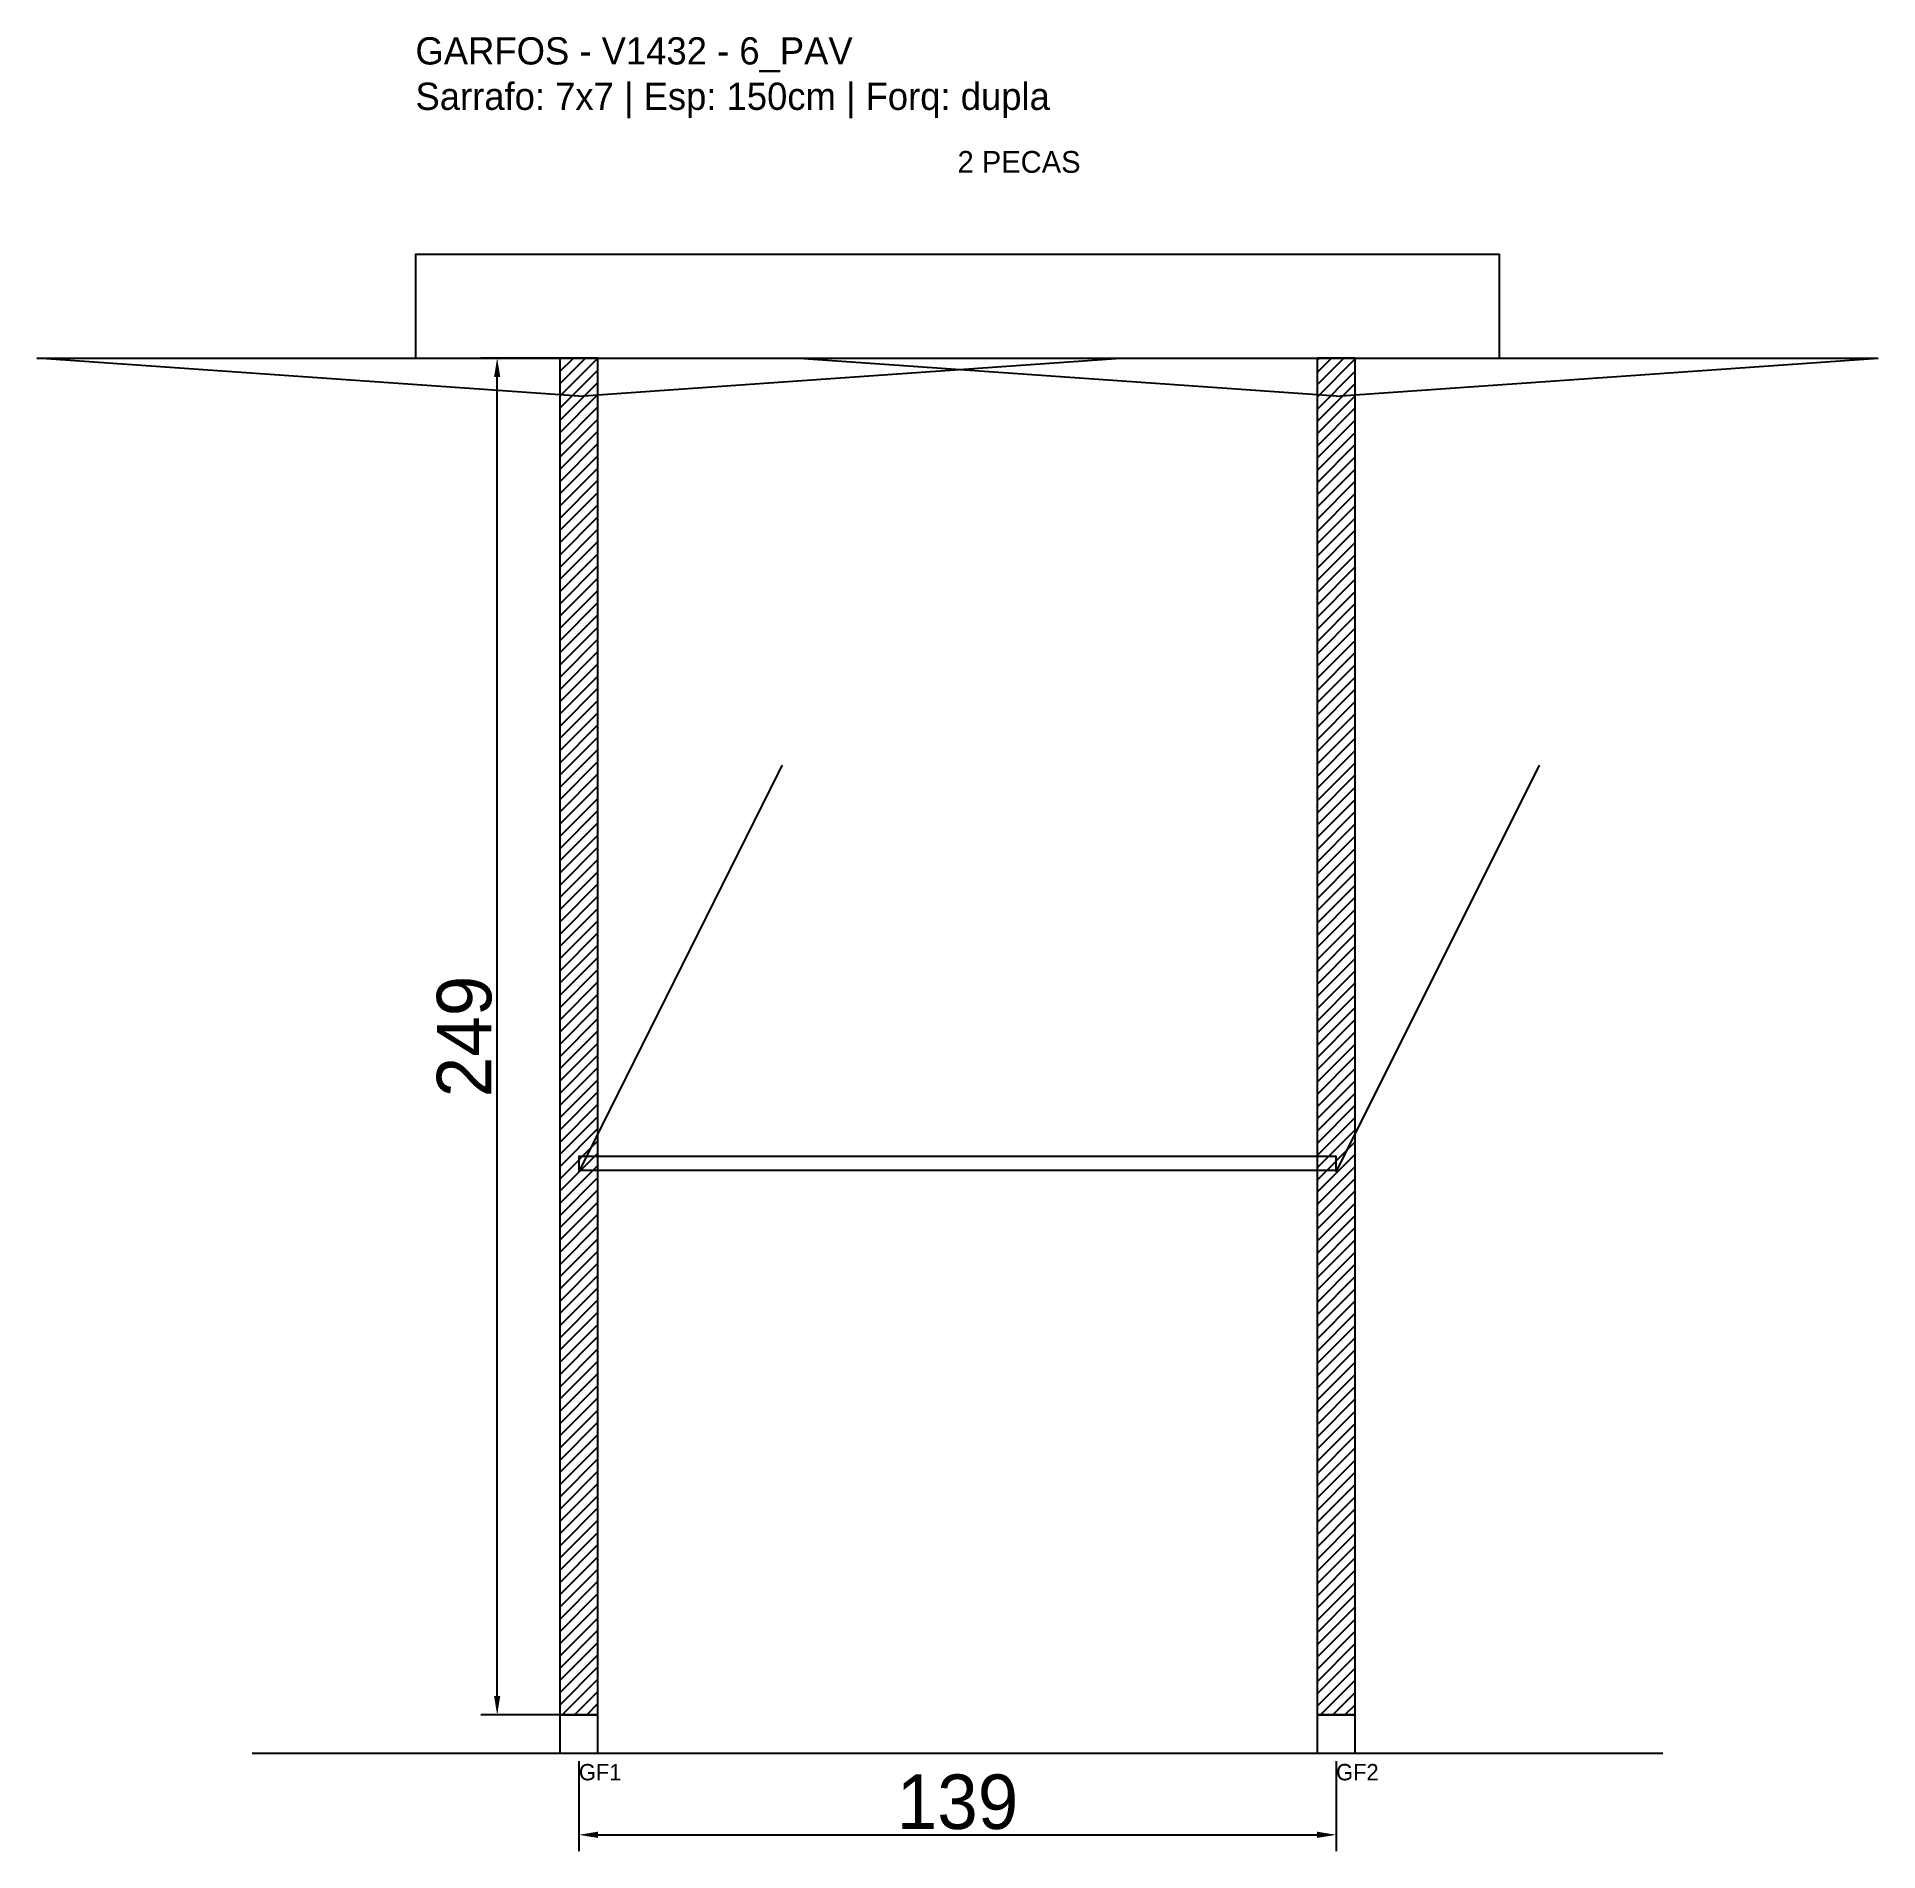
# Model space of a CAD drawing. Header units: metres. Extents: x -70 to 268, y -25 to 308.
import ezdxf

# ---------------------------------------------------------------- set-up
doc = ezdxf.new("R2010")
doc.units = ezdxf.units.M
for name, color, linetype in [('BARRA_ANCORAGEM', 1, 'Continuous'), ('COTA', 241, 'Continuous'), ('GARFOS OK', 3, 'Continuous'), ('NOME DA VIGA', 6, 'Continuous'), ('SARR_7x7', 40, 'Continuous'), ('TIRAS REESCORAMENTO', 252, 'Continuous'), ('VIGAS', 3, 'Continuous')]:
    doc.layers.add(name, color=color, linetype=linetype)
doc.dimstyles.new('EZ DXF', dxfattribs={"dimtxt": 10, "dimasz": 3.5, "dimexe": 3, "dimexo": 1.5, "dimgap": 1, "dimtad": 1, "dimdec": 1, "dimdsep": 46, "dimcen": 2.5, "dimazin": 3, "dimtfac": 1, "dimtmove": 0, "dimatfit": 3})

msp = doc.modelspace()

# ---------------------------------------------------------------- hatches: boundary and pattern name
at = {"layer": 'COTA'}
h = msp.add_hatch(dxfattribs=at)
h.set_pattern_fill('ANSI31', scale=0.5)
h.paths.add_polyline_path([(26.5, 0), (33.5, 0), (33.5, 249), (26.5, 249)])
h = msp.add_hatch(dxfattribs=at)
h.set_pattern_fill('ANSI31', scale=0.5)
h.paths.add_polyline_path([(165.5, 0), (172.5, 0), (172.5, 249), (165.5, 249)])

# ---------------------------------------------------------------- linework, layer by layer
at = {"layer": 'BARRA_ANCORAGEM'}
for p, q in [((30, 99.6), (67.35, 174.3)), ((169, 99.6), (206.35, 174.3))]:
    msp.add_line(p, q, dxfattribs=at)
at = {"layer": 'GARFOS OK'}
for p, q in [((30, 242), (-69.5, 249)), ((-69.5, 249), (129.5, 249)), ((30, 242), (129.5, 249)), ((169, 242), (69.5, 249)), ((69.5, 249), (268.5, 249)), ((169, 242), (268.5, 249))]:
    msp.add_line(p, q, dxfattribs=at)
at = {"layer": 'GARFOS OK', "linetype": 'CONTINUOUS'}
msp.add_line((-30, -7), (229, -7), dxfattribs=at)
at = {"layer": 'GARFOS OK'}
for points in [[(26.5, 0), (33.5, 0), (33.5, 249), (26.5, 249), (26.5, 0)], [(165.5, 0), (172.5, 0), (172.5, 249), (165.5, 249), (165.5, 0)]]:
    msp.add_lwpolyline(points, dxfattribs=at)
at = {"layer": 'SARR_7x7'}
for points in [[(26.5, -7), (33.5, -7), (33.5, 0), (26.5, 0), (26.5, -7)], [(165.5, -7), (172.5, -7), (172.5, 0), (165.5, 0), (165.5, -7)]]:
    msp.add_lwpolyline(points, dxfattribs=at)
at = {"layer": 'TIRAS REESCORAMENTO'}
msp.add_lwpolyline([(30, 100), (169, 100), (169, 102.5), (30, 102.5), (30, 100)], dxfattribs=at)
at = {"layer": 'VIGAS'}
msp.add_lwpolyline([(0, 249), (199, 249), (199, 268), (0, 268), (0, 249)], dxfattribs=at)

# ---------------------------------------------------------------- texts
at = {"layer": 'NOME DA VIGA'}
for s, height, p in [('2 PECAS', 4, (99.5, 283)), ('GF1', 3, (30, -12)), ('GF2', 3, (169, -12))]:
    msp.add_text(s, height=height, dxfattribs=at).set_placement(p)
at = {"layer": 'NOME DA VIGA', "insert": (0, 293), "char_height": 5, "attachment_point": 7}
msp.add_mtext('GARFOS - V1432 - 6_PAV\\PSarrafo: 7x7 | Esp: 150cm | Forq: dupla', dxfattribs=at)

# ---------------------------------------------------------------- dimensions: what is measured, and where the dimension line sits
at = {"layer": 'COTA'}
msp.add_linear_dim(base=(15, 0), p1=(30, 0), p2=(30, 249), angle=90, dimstyle='EZ DXF', dxfattribs=at).render()
msp.add_linear_dim(base=(30, -22), p1=(30, -7), p2=(169, -7), dimstyle='EZ DXF', dxfattribs=at).render()

doc.saveas('drawing.dxf')
